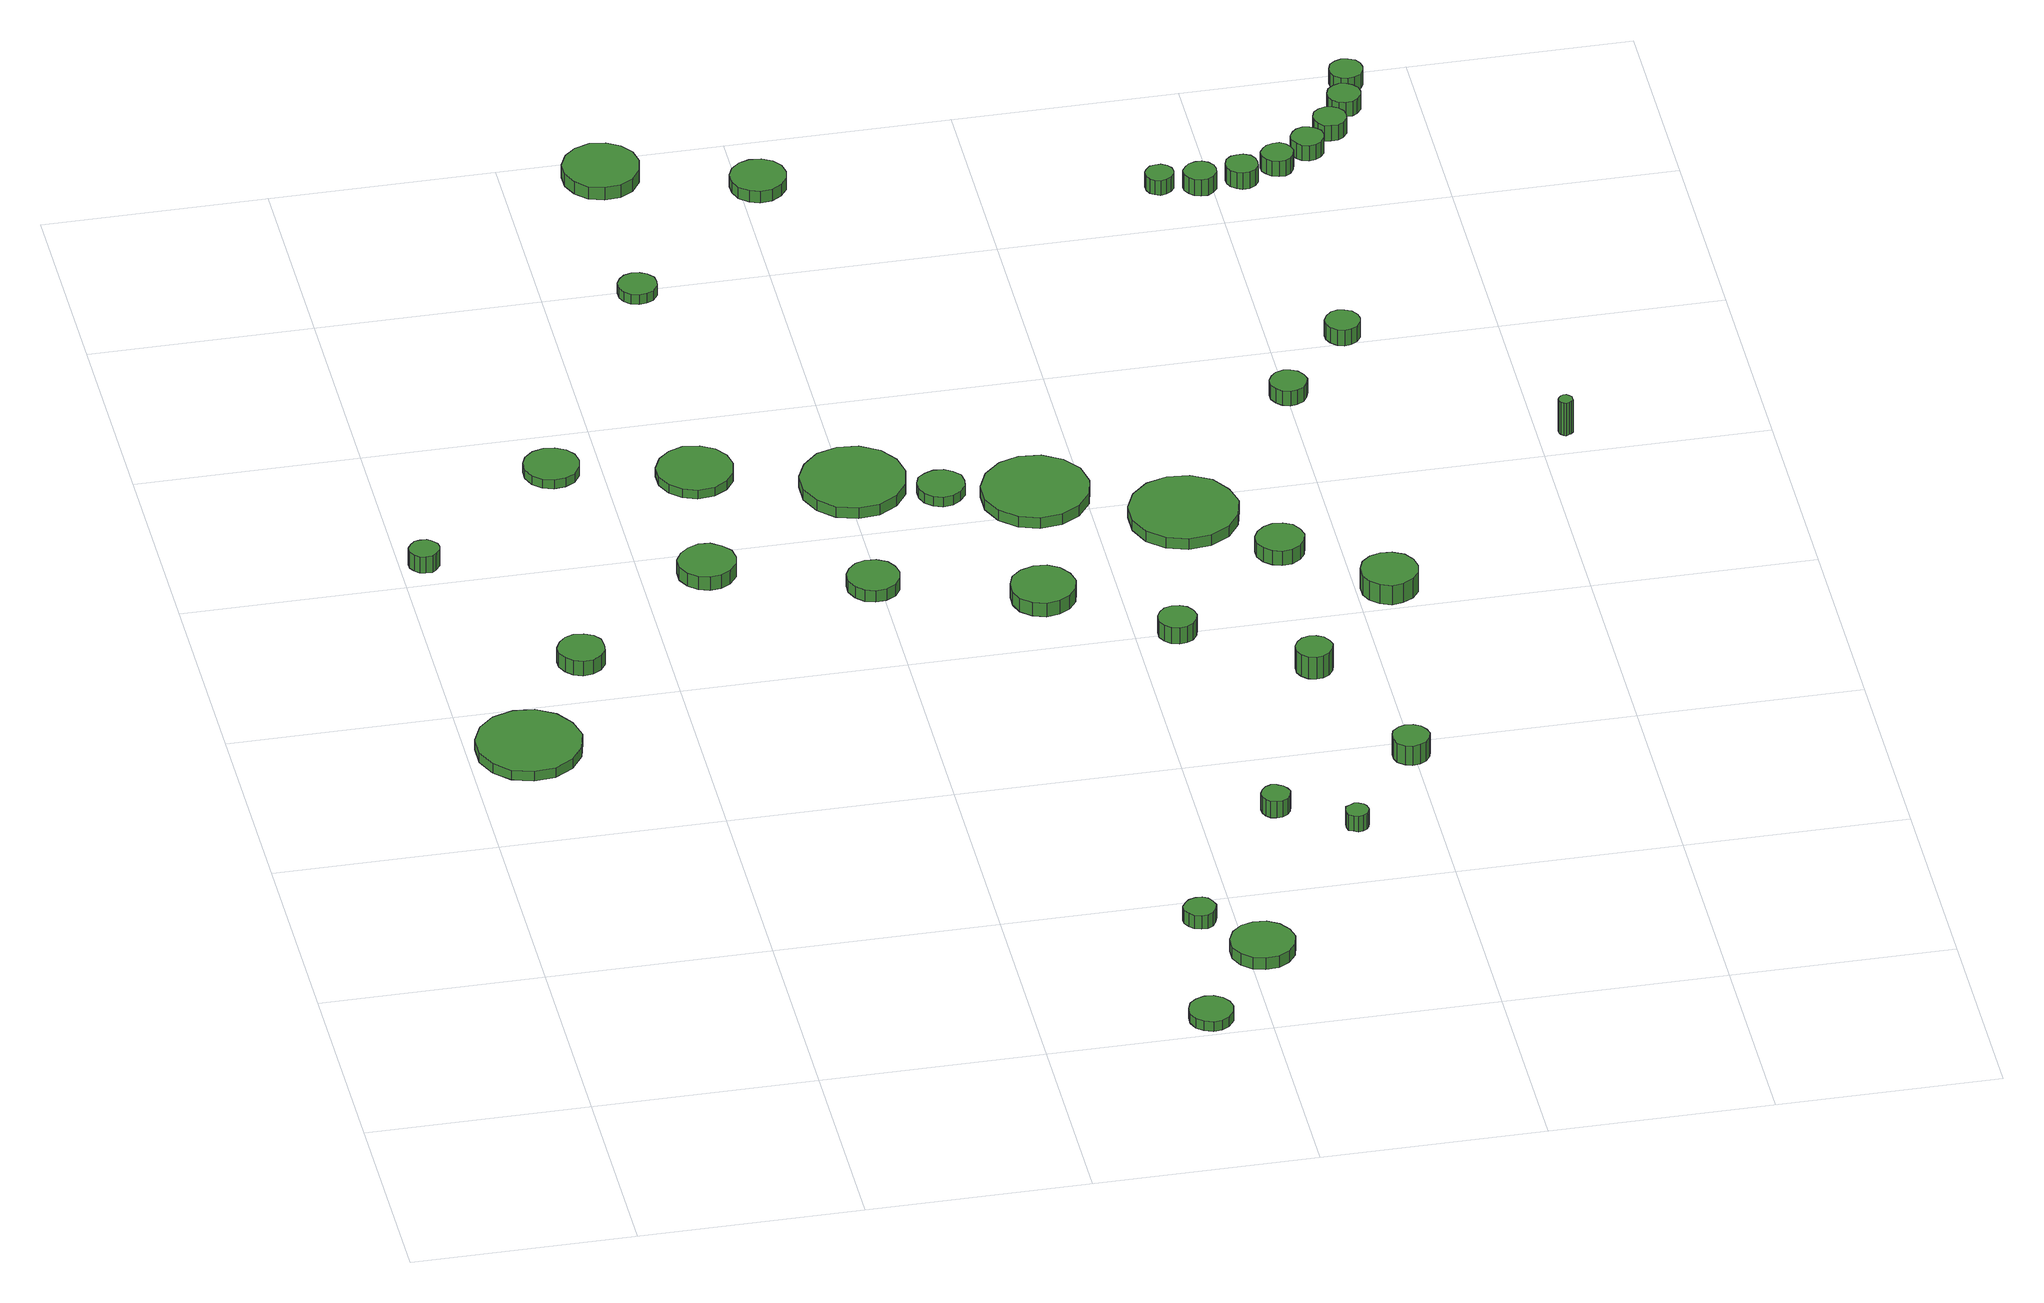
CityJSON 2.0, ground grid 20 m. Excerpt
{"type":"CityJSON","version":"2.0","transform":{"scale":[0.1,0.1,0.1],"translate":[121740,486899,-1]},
"CityObjects":{
"tree1":{"type":"SolitaryVegetationObject","attributes":{"function":"something"},"geometry":[{"type":"MultiSurface","lod":"1","boundaries":[[[0,1,2,3,4,5,6,7,8,9,10,11,12,13,14]],[[15,16,17,18,19,20,21,22,23,24,25,26,27,28,29]],[[0,29,28,1]],[[1,28,27,2]],[[2,27,26,3]],[[3,26,25,4]],[[4,25,24,5]],[[5,24,23,6]],[[6,23,22,7]],[[7,22,21,8]],[[8,21,20,9]],[[9,20,19,10]],[[10,19,18,11]],[[11,18,17,12]],[[12,17,16,13]],[[13,16,15,14]],[[14,15,29,0]]]}]},
"tree2":{"type":"SolitaryVegetationObject","attributes":{"function":"something"},"geometry":[{"type":"MultiSurface","lod":"1","boundaries":[[[30,31,32,33,34,35,36,37,38,39,40,41,42,43,44]],[[45,46,47,48,49,50,51,52,53,54,55,56,57,58,59]],[[30,59,58,31]],[[31,58,57,32]],[[32,57,56,33]],[[33,56,55,34]],[[34,55,54,35]],[[35,54,53,36]],[[36,53,52,37]],[[37,52,51,38]],[[38,51,50,39]],[[39,50,49,40]],[[40,49,48,41]],[[41,48,47,42]],[[42,47,46,43]],[[43,46,45,44]],[[44,45,59,30]]]}]},
"tree3":{"type":"SolitaryVegetationObject","attributes":{"function":"something"},"geometry":[{"type":"MultiSurface","lod":"1","boundaries":[[[60,61,62,63,64,65,66,67,68,69,70,71,72,73,74]],[[75,76,77,78,79,80,81,82,83,84,85,86,87,88,89]],[[60,89,88,61]],[[61,88,87,62]],[[62,87,86,63]],[[63,86,85,64]],[[64,85,84,65]],[[65,84,83,66]],[[66,83,82,67]],[[67,82,81,68]],[[68,81,80,69]],[[69,80,79,70]],[[70,79,78,71]],[[71,78,77,72]],[[72,77,76,73]],[[73,76,75,74]],[[74,75,89,60]]]}]},
"tree4":{"type":"SolitaryVegetationObject","attributes":{"function":"something"},"geometry":[{"type":"MultiSurface","lod":"1","boundaries":[[[90,91,92,93,94,95,96,97,98,99,100,101,102,103,104]],[[105,106,107,108,109,110,111,112,113,114,115,116,117,118,119]],[[90,119,118,91]],[[91,118,117,92]],[[92,117,116,93]],[[93,116,115,94]],[[94,115,114,95]],[[95,114,113,96]],[[96,113,112,97]],[[97,112,111,98]],[[98,111,110,99]],[[99,110,109,100]],[[100,109,108,101]],[[101,108,107,102]],[[102,107,106,103]],[[103,106,105,104]],[[104,105,119,90]]]}]},
"tree5":{"type":"SolitaryVegetationObject","attributes":{"function":"something"},"geometry":[{"type":"MultiSurface","lod":"1","boundaries":[[[120,121,122,123,124,125,126,127,128,129,130,131,132,133,134]],[[135,136,137,138,139,140,141,142,143,144,145,146,147,148,149]],[[120,149,148,121]],[[121,148,147,122]],[[122,147,146,123]],[[123,146,145,124]],[[124,145,144,125]],[[125,144,143,126]],[[126,143,142,127]],[[127,142,141,128]],[[128,141,140,129]],[[129,140,139,130]],[[130,139,138,131]],[[131,138,137,132]],[[132,137,136,133]],[[133,136,135,134]],[[134,135,149,120]]]}]},
"tree6":{"type":"SolitaryVegetationObject","attributes":{"function":"something"}},
"tree7":{"type":"SolitaryVegetationObject","attributes":{"function":"something"},"geometry":[{"type":"MultiSurface","lod":"1","boundaries":[[[150,151,152,153,154,155,156,157,158,159,160,161,162,163,164]],[[165,166,167,168,169,170,171,172,173,174,175,176,177,178,179]],[[150,179,178,151]],[[151,178,177,152]],[[152,177,176,153]],[[153,176,175,154]],[[154,175,174,155]],[[155,174,173,156]],[[156,173,172,157]],[[157,172,171,158]],[[158,171,170,159]],[[159,170,169,160]],[[160,169,168,161]],[[161,168,167,162]],[[162,167,166,163]],[[163,166,165,164]],[[164,165,179,150]]]}]},
"tree8":{"type":"SolitaryVegetationObject","attributes":{"function":"something"},"geometry":[{"type":"MultiSurface","lod":"1","boundaries":[[[180,181,182,183,184,185,186,187,188,189,190,191,192,193,194]],[[195,196,197,198,199,200,201,202,203,204,205,206,207,208,209]],[[180,209,208,181]],[[181,208,207,182]],[[182,207,206,183]],[[183,206,205,184]],[[184,205,204,185]],[[185,204,203,186]],[[186,203,202,187]],[[187,202,201,188]],[[188,201,200,189]],[[189,200,199,190]],[[190,199,198,191]],[[191,198,197,192]],[[192,197,196,193]],[[193,196,195,194]],[[194,195,209,180]]]}]},
"tree9":{"type":"SolitaryVegetationObject","attributes":{"function":"something"},"geometry":[{"type":"MultiSurface","lod":"1","boundaries":[[[210,211,212,213,214,215,216,217,218,219,220,221,222,223,224]],[[225,226,227,228,229,230,231,232,233,234,235,236,237,238,239]],[[210,239,238,211]],[[211,238,237,212]],[[212,237,236,213]],[[213,236,235,214]],[[214,235,234,215]],[[215,234,233,216]],[[216,233,232,217]],[[217,232,231,218]],[[218,231,230,219]],[[219,230,229,220]],[[220,229,228,221]],[[221,228,227,222]],[[222,227,226,223]],[[223,226,225,224]],[[224,225,239,210]]]}]},
"tree10":{"type":"SolitaryVegetationObject","attributes":{"function":"something"},"geometry":[{"type":"MultiSurface","lod":"1","boundaries":[[[240,241,242,243,244,245,246,247,248,249,250,251,252,253,254]],[[255,256,257,258,259,260,261,262,263,264,265,266,267,268,269]],[[240,269,268,241]],[[241,268,267,242]],[[242,267,266,243]],[[243,266,265,244]],[[244,265,264,245]],[[245,264,263,246]],[[246,263,262,247]],[[247,262,261,248]],[[248,261,260,249]],[[249,260,259,250]],[[250,259,258,251]],[[251,258,257,252]],[[252,257,256,253]],[[253,256,255,254]],[[254,255,269,240]]]}]},
"tree11":{"type":"SolitaryVegetationObject","attributes":{"function":"something"},"geometry":[{"type":"MultiSurface","lod":"1","boundaries":[[[270,271,272,273,274,275,276,277,278,279,280,281,282,283,284]],[[285,286,287,288,289,290,291,292,293,294,295,296,297,298,299]],[[270,299,298,271]],[[271,298,297,272]],[[272,297,296,273]],[[273,296,295,274]],[[274,295,294,275]],[[275,294,293,276]],[[276,293,292,277]],[[277,292,291,278]],[[278,291,290,279]],[[279,290,289,280]],[[280,289,288,281]],[[281,288,287,282]],[[282,287,286,283]],[[283,286,285,284]],[[284,285,299,270]]]}]},
"tree12":{"type":"SolitaryVegetationObject","attributes":{"function":"something"},"geometry":[{"type":"MultiSurface","lod":"1","boundaries":[[[300,301,302,303,304,305,306,307,308,309,310,311,312,313,314]],[[315,316,317,318,319,320,321,322,323,324,325,326,327,328,329]],[[300,329,328,301]],[[301,328,327,302]],[[302,327,326,303]],[[303,326,325,304]],[[304,325,324,305]],[[305,324,323,306]],[[306,323,322,307]],[[307,322,321,308]],[[308,321,320,309]],[[309,320,319,310]],[[310,319,318,311]],[[311,318,317,312]],[[312,317,316,313]],[[313,316,315,314]],[[314,315,329,300]]]}]},
"tree13":{"type":"SolitaryVegetationObject","attributes":{"function":"something"},"geometry":[{"type":"MultiSurface","lod":"1","boundaries":[[[330,331,332,333,334,335,336,337,338,339,340,341,342,343,344]],[[345,346,347,348,349,350,351,352,353,354,355,356,357,358,359]],[[330,359,358,331]],[[331,358,357,332]],[[332,357,356,333]],[[333,356,355,334]],[[334,355,354,335]],[[335,354,353,336]],[[336,353,352,337]],[[337,352,351,338]],[[338,351,350,339]],[[339,350,349,340]],[[340,349,348,341]],[[341,348,347,342]],[[342,347,346,343]],[[343,346,345,344]],[[344,345,359,330]]]}]},
"tree14":{"type":"SolitaryVegetationObject","attributes":{"function":"something"},"geometry":[{"type":"MultiSurface","lod":"1","boundaries":[[[360,361,362,363,364,365,366,367,368,369,370,371,372,373,374]],[[375,376,377,378,379,380,381,382,383,384,385,386,387,388,389]],[[360,389,388,361]],[[361,388,387,362]],[[362,387,386,363]],[[363,386,385,364]],[[364,385,384,365]],[[365,384,383,366]],[[366,383,382,367]],[[367,382,381,368]],[[368,381,380,369]],[[369,380,379,370]],[[370,379,378,371]],[[371,378,377,372]],[[372,377,376,373]],[[373,376,375,374]],[[374,375,389,360]]]}]},
"tree15":{"type":"SolitaryVegetationObject","attributes":{"function":"something"},"geometry":[{"type":"MultiSurface","lod":"1","boundaries":[[[390,391,392,393,394,395,396,397,398,399,400,401,402,403,404]],[[405,406,407,408,409,410,411,412,413,414,415,416,417,418,419]],[[390,419,418,391]],[[391,418,417,392]],[[392,417,416,393]],[[393,416,415,394]],[[394,415,414,395]],[[395,414,413,396]],[[396,413,412,397]],[[397,412,411,398]],[[398,411,410,399]],[[399,410,409,400]],[[400,409,408,401]],[[401,408,407,402]],[[402,407,406,403]],[[403,406,405,404]],[[404,405,419,390]]]}]},
"tree16":{"type":"SolitaryVegetationObject","attributes":{"function":"something"},"geometry":[{"type":"MultiSurface","lod":"1","boundaries":[[[420,421,422,423,424,425,426,427,428,429,430,431,432,433,434]],[[435,436,437,438,439,440,441,442,443,444,445,446,447,448,449]],[[420,449,448,421]],[[421,448,447,422]],[[422,447,446,423]],[[423,446,445,424]],[[424,445,444,425]],[[425,444,443,426]],[[426,443,442,427]],[[427,442,441,428]],[[428,441,440,429]],[[429,440,439,430]],[[430,439,438,431]],[[431,438,437,432]],[[432,437,436,433]],[[433,436,435,434]],[[434,435,449,420]]]}]},
"tree17":{"type":"SolitaryVegetationObject","attributes":{"function":"something"}},
"tree18":{"type":"SolitaryVegetationObject","attributes":{"function":"something"},"geometry":[{"type":"MultiSurface","lod":"1","boundaries":[[[450,451,452,453,454,455,456,457,458,459,460,461,462,463,464]],[[465,466,467,468,469,470,471,472,473,474,475,476,477,478,479]],[[450,479,478,451]],[[451,478,477,452]],[[452,477,476,453]],[[453,476,475,454]],[[454,475,474,455]],[[455,474,473,456]],[[456,473,472,457]],[[457,472,471,458]],[[458,471,470,459]],[[459,470,469,460]],[[460,469,468,461]],[[461,468,467,462]],[[462,467,466,463]],[[463,466,465,464]],[[464,465,479,450]]]}]},
"tree19":{"type":"SolitaryVegetationObject","attributes":{"function":"something"},"geometry":[{"type":"MultiSurface","lod":"1","boundaries":[[[480,481,482,483,484,485,486,487,488,489,490,491,492,493,494]],[[495,496,497,498,499,500,501,502,503,504,505,506,507,508,509]],[[480,509,508,481]],[[481,508,507,482]],[[482,507,506,483]],[[483,506,505,484]],[[484,505,504,485]],[[485,504,503,486]],[[486,503,502,487]],[[487,502,501,488]],[[488,501,500,489]],[[489,500,499,490]],[[490,499,498,491]],[[491,498,497,492]],[[492,497,496,493]],[[493,496,495,494]],[[494,495,509,480]]]}]},
"tree20":{"type":"SolitaryVegetationObject","attributes":{"function":"something"},"geometry":[{"type":"MultiSurface","lod":"1","boundaries":[[[510,511,512,513,514,515,516,517,518,519,520,521,522,523,524]],[[525,526,527,528,529,530,531,532,533,534,535,536,537,538,539]],[[510,539,538,511]],[[511,538,537,512]],[[512,537,536,513]],[[513,536,535,514]],[[514,535,534,515]],[[515,534,533,516]],[[516,533,532,517]],[[517,532,531,518]],[[518,531,530,519]],[[519,530,529,520]],[[520,529,528,521]],[[521,528,527,522]],[[522,527,526,523]],[[523,526,525,524]],[[524,525,539,510]]]}]},
"tree21":{"type":"SolitaryVegetationObject","attributes":{"function":"something"},"geometry":[{"type":"MultiSurface","lod":"1","boundaries":[[[540,541,542,543,544,545,546,547,548,549,550,551,552,553,554]],[[555,556,557,558,559,560,561,562,563,564,565,566,567,568,569]],[[540,569,568,541]],[[541,568,567,542]],[[542,567,566,543]],[[543,566,565,544]],[[544,565,564,545]],[[545,564,563,546]],[[546,563,562,547]],[[547,562,561,548]],[[548,561,560,549]],[[549,560,559,550]],[[550,559,558,551]],[[551,558,557,552]],[[552,557,556,553]],[[553,556,555,554]],[[554,555,569,540]]]}]},
"tree22":{"type":"SolitaryVegetationObject","attributes":{"function":"something"},"geometry":[{"type":"MultiSurface","lod":"1","boundaries":[[[570,571,572,573,574,575,576,577,578,579,580,581,582,583,584]],[[585,586,587,588,589,590,591,592,593,594,595,596,597,598,599]],[[570,599,598,571]],[[571,598,597,572]],[[572,597,596,573]],[[573,596,595,574]],[[574,595,594,575]],[[575,594,593,576]],[[576,593,592,577]],[[577,592,591,578]],[[578,591,590,579]],[[579,590,589,580]],[[580,589,588,581]],[[581,588,587,582]],[[582,587,586,583]],[[583,586,585,584]],[[584,585,599,570]]]}]},
"tree23":{"type":"SolitaryVegetationObject","attributes":{"function":"something"},"geometry":[{"type":"MultiSurface","lod":"1","boundaries":[[[600,601,602,603,604,605,606,607,608,609,610,611,612,613,614]],[[615,616,617,618,619,620,621,622,623,624,625,626,627,628,629]],[[600,629,628,601]],[[601,628,627,602]],[[602,627,626,603]],[[603,626,625,604]],[[604,625,624,605]],[[605,624,623,606]],[[606,623,622,607]],[[607,622,621,608]],[[608,621,620,609]],[[609,620,619,610]],[[610,619,618,611]],[[611,618,617,612]],[[612,617,616,613]],[[613,616,615,614]],[[614,615,629,600]]]}]},
"tree24":{"type":"SolitaryVegetationObject","attributes":{"function":"something"},"geometry":[{"type":"MultiSurface","lod":"1","boundaries":[[[630,631,632,633,634,635,636,637,638,639,640,641,642,643,644]],[[645,646,647,648,649,650,651,652,653,654,655,656,657,658,659]],[[630,659,658,631]],[[631,658,657,632]],[[632,657,656,633]],[[633,656,655,634]],[[634,655,654,635]],[[635,654,653,636]],[[636,653,652,637]],[[637,652,651,638]],[[638,651,650,639]],[[639,650,649,640]],[[640,649,648,641]],[[641,648,647,642]],[[642,647,646,643]],[[643,646,645,644]],[[644,645,659,630]]]}]},
"tree25":{"type":"SolitaryVegetationObject","attributes":{"function":"something"},"geometry":[{"type":"MultiSurface","lod":"1","boundaries":[[[660,661,662,663,664,665,666,667,668,669,670,671,672,673,674]],[[675,676,677,678,679,680,681,682,683,684,685,686,687,688,689]],[[660,689,688,661]],[[661,688,687,662]],[[662,687,686,663]],[[663,686,685,664]],[[664,685,684,665]],[[665,684,683,666]],[[666,683,682,667]],[[667,682,681,668]],[[668,681,680,669]],[[669,680,679,670]],[[670,679,678,671]],[[671,678,677,672]],[[672,677,676,673]],[[673,676,675,674]],[[674,675,689,660]]]}]},
"tree26":{"type":"SolitaryVegetationObject","attributes":{"function":"something"},"geometry":[{"type":"MultiSurface","lod":"1","boundaries":[[[690,691,692,693,694,695,696,697,698,699,700,701,702,703,704]],[[705,706,707,708,709,710,711,712,713,714,715,716,717,718,719]],[[690,719,718,691]],[[691,718,717,692]],[[692,717,716,693]],[[693,716,715,694]],[[694,715,714,695]],[[695,714,713,696]],[[696,713,712,697]],[[697,712,711,698]],[[698,711,710,699]],[[699,710,709,700]],[[700,709,708,701]],[[701,708,707,702]],[[702,707,706,703]],[[703,706,705,704]],[[704,705,719,690]]]}]},
"tree27":{"type":"SolitaryVegetationObject","attributes":{"function":"something"},"geometry":[{"type":"MultiSurface","lod":"1","boundaries":[[[720,721,722,723,724,725,726,727,728,729,730,731,732,733,734]],[[735,736,737,738,739,740,741,742,743,744,745,746,747,748,749]],[[720,749,748,721]],[[721,748,747,722]],[[722,747,746,723]],[[723,746,745,724]],[[724,745,744,725]],[[725,744,743,726]],[[726,743,742,727]],[[727,742,741,728]],[[728,741,740,729]],[[729,740,739,730]],[[730,739,738,731]],[[731,738,737,732]],[[732,737,736,733]],[[733,736,735,734]],[[734,735,749,720]]]}]},
"tree28":{"type":"SolitaryVegetationObject","attributes":{"function":"something"},"geometry":[{"type":"MultiSurface","lod":"1","boundaries":[[[750,751,752,753,754,755,756,757,758,759,760,761,762,763,764]],[[765,766,767,768,769,770,771,772,773,774,775,776,777,778,779]],[[750,779,778,751]],[[751,778,777,752]],[[752,777,776,753]],[[753,776,775,754]],[[754,775,774,755]],[[755,774,773,756]],[[756,773,772,757]],[[757,772,771,758]],[[758,771,770,759]],[[759,770,769,760]],[[760,769,768,761]],[[761,768,767,762]],[[762,767,766,763]],[[763,766,765,764]],[[764,765,779,750]]]}]},
"tree29":{"type":"SolitaryVegetationObject","attributes":{"function":"something"},"geometry":[{"type":"MultiSurface","lod":"1","boundaries":[[[780,781,782,783,784,785,786,787,788,789,790,791,792,793,794]],[[795,796,797,798,799,800,801,802,803,804,805,806,807,808,809]],[[780,809,808,781]],[[781,808,807,782]],[[782,807,806,783]],[[783,806,805,784]],[[784,805,804,785]],[[785,804,803,786]],[[786,803,802,787]],[[787,802,801,788]],[[788,801,800,789]],[[789,800,799,790]],[[790,799,798,791]],[[791,798,797,792]],[[792,797,796,793]],[[793,796,795,794]],[[794,795,809,780]]]}]},
"tree30":{"type":"SolitaryVegetationObject","attributes":{"function":"something"},"geometry":[{"type":"MultiSurface","lod":"1","boundaries":[[[810,811,812,813,814,815,816,817,818,819,820,821,822,823,824]],[[825,826,827,828,829,830,831,832,833,834,835,836,837,838,839]],[[810,839,838,811]],[[811,838,837,812]],[[812,837,836,813]],[[813,836,835,814]],[[814,835,834,815]],[[815,834,833,816]],[[816,833,832,817]],[[817,832,831,818]],[[818,831,830,819]],[[819,830,829,820]],[[820,829,828,821]],[[821,828,827,822]],[[822,827,826,823]],[[823,826,825,824]],[[824,825,839,810]]]}]},
"tree31":{"type":"SolitaryVegetationObject","attributes":{"function":"something"},"geometry":[{"type":"MultiSurface","lod":"1","boundaries":[[[840,841,842,843,844,845,846,847,848,849,850,851,852,853,854]],[[855,856,857,858,859,860,861,862,863,864,865,866,867,868,869]],[[840,869,868,841]],[[841,868,867,842]],[[842,867,866,843]],[[843,866,865,844]],[[844,865,864,845]],[[845,864,863,846]],[[846,863,862,847]],[[847,862,861,848]],[[848,861,860,849]],[[849,860,859,850]],[[850,859,858,851]],[[851,858,857,852]],[[852,857,856,853]],[[853,856,855,854]],[[854,855,869,840]]]}]},
"tree32":{"type":"SolitaryVegetationObject","attributes":{"function":"something"}},
"tree33":{"type":"SolitaryVegetationObject","attributes":{"function":"something"},"geometry":[{"type":"MultiSurface","lod":"1","boundaries":[[[870,871,872,873,874,875,876,877,878,879,880,881,882,883,884]],[[885,886,887,888,889,890,891,892,893,894,895,896,897,898,899]],[[870,899,898,871]],[[871,898,897,872]],[[872,897,896,873]],[[873,896,895,874]],[[874,895,894,875]],[[875,894,893,876]],[[876,893,892,877]],[[877,892,891,878]],[[878,891,890,879]],[[879,890,889,880]],[[880,889,888,881]],[[881,888,887,882]],[[882,887,886,883]],[[883,886,885,884]],[[884,885,899,870]]]}]},
"tree34":{"type":"SolitaryVegetationObject","attributes":{"function":"something"},"geometry":[{"type":"MultiSurface","lod":"1","boundaries":[[[900,901,902,903,904,905,906,907,908,909,910,911,912,913,914]],[[915,916,917,918,919,920,921,922,923,924,925,926,927,928,929]],[[900,929,928,901]],[[901,928,927,902]],[[902,927,926,903]],[[903,926,925,904]],[[904,925,924,905]],[[905,924,923,906]],[[906,923,922,907]],[[907,922,921,908]],[[908,921,920,909]],[[909,920,919,910]],[[910,919,918,911]],[[911,918,917,912]],[[912,917,916,913]],[[913,916,915,914]],[[914,915,929,900]]]}]},
"tree35":{"type":"SolitaryVegetationObject","attributes":{"function":"something"},"geometry":[{"type":"MultiSurface","lod":"1","boundaries":[[[930,931,932,933,934,935,936,937,938,939,940,941,942,943,944]],[[945,946,947,948,949,950,951,952,953,954,955,956,957,958,959]],[[930,959,958,931]],[[931,958,957,932]],[[932,957,956,933]],[[933,956,955,934]],[[934,955,954,935]],[[935,954,953,936]],[[936,953,952,937]],[[937,952,951,938]],[[938,951,950,939]],[[939,950,949,940]],[[940,949,948,941]],[[941,948,947,942]],[[942,947,946,943]],[[943,946,945,944]],[[944,945,959,930]]]}]},
"tree36":{"type":"SolitaryVegetationObject","attributes":{"function":"something"},"geometry":[{"type":"MultiSurface","lod":"1","boundaries":[[[960,961,962,963,964,965,966,967,968,969,970,971,972,973,974]],[[975,976,977,978,979,980,981,982,983,984,985,986,987,988,989]],[[960,989,988,961]],[[961,988,987,962]],[[962,987,986,963]],[[963,986,985,964]],[[964,985,984,965]],[[965,984,983,966]],[[966,983,982,967]],[[967,982,981,968]],[[968,981,980,969]],[[969,980,979,970]],[[970,979,978,971]],[[971,978,977,972]],[[972,977,976,973]],[[973,976,975,974]],[[974,975,989,960]]]}]},
"tree37":{"type":"SolitaryVegetationObject","attributes":{"function":"something"},"geometry":[{"type":"MultiSurface","lod":"1","boundaries":[[[990,991,992,993,994,995,996,997,998,999,1000,1001,1002,1003,1004]],[[1005,1006,1007,1008,1009,1010,1011,1012,1013,1014,1015,1016,1017,1018,1019]],[[990,1019,1018,991]],[[991,1018,1017,992]],[[992,1017,1016,993]],[[993,1016,1015,994]],[[994,1015,1014,995]],[[995,1014,1013,996]],[[996,1013,1012,997]],[[997,1012,1011,998]],[[998,1011,1010,999]],[[999,1010,1009,1000]],[[1000,1009,1008,1001]],[[1001,1008,1007,1002]],[[1002,1007,1006,1003]],[[1003,1006,1005,1004]],[[1004,1005,1019,990]]]}]},
"tree38":{"type":"SolitaryVegetationObject","attributes":{"function":"something"},"geometry":[{"type":"MultiSurface","lod":"1","boundaries":[[[1020,1021,1022,1023,1024,1025,1026,1027,1028,1029,1030,1031,1032,1033,1034]],[[1035,1036,1037,1038,1039,1040,1041,1042,1043,1044,1045,1046,1047,1048,1049]],[[1020,1049,1048,1021]],[[1021,1048,1047,1022]],[[1022,1047,1046,1023]],[[1023,1046,1045,1024]],[[1024,1045,1044,1025]],[[1025,1044,1043,1026]],[[1026,1043,1042,1027]],[[1027,1042,1041,1028]],[[1028,1041,1040,1029]],[[1029,1040,1039,1030]],[[1030,1039,1038,1031]],[[1031,1038,1037,1032]],[[1032,1037,1036,1033]],[[1033,1036,1035,1034]],[[1034,1035,1049,1020]]]}]},
"tree39":{"type":"SolitaryVegetationObject","attributes":{"function":"something"},"geometry":[{"type":"MultiSurface","lod":"1","boundaries":[[[1050,1051,1052,1053,1054,1055,1056,1057,1058,1059,1060,1061,1062,1063,1064]],[[1065,1066,1067,1068,1069,1070,1071,1072,1073,1074,1075,1076,1077,1078,1079]],[[1050,1079,1078,1051]],[[1051,1078,1077,1052]],[[1052,1077,1076,1053]],[[1053,1076,1075,1054]],[[1054,1075,1074,1055]],[[1055,1074,1073,1056]],[[1056,1073,1072,1057]],[[1057,1072,1071,1058]],[[1058,1071,1070,1059]],[[1059,1070,1069,1060]],[[1060,1069,1068,1061]],[[1061,1068,1067,1062]],[[1062,1067,1066,1063]],[[1063,1066,1065,1064]],[[1064,1065,1079,1050]]]}]}
},
"vertices":[
[101,536,16],[96,555,16],[85,571,16],[68,581,16],[49,583,16],[30,577,16],[16,564,16],[8,546,16],[8,526,16],[16,508,16],[30,495,16],[49,489,16],[68,491,16],[85,501,16],[96,517,16],[96,517,6],[85,501,6],[68,491,6],[49,489,6],[30,495,6],[16,508,6],[8,526,6],[8,546,6],[16,564,6],[30,577,6],[49,583,6],[68,581,6],[85,571,6],[96,555,6],[101,536,6],
[35,830,22],[34,835,22],[30,840,22],[26,843,22],[20,843,22],[15,842,22],[11,838,22],[8,833,22],[8,827,22],[11,822,22],[15,818,22],[20,817,22],[26,817,22],[30,820,22],[34,825,22],[34,825,5],[30,820,5],[26,817,5],[20,817,5],[15,818,5],[11,822,5],[8,827,5],[8,833,5],[11,838,5],[15,842,5],[20,843,5],[26,843,5],[30,840,5],[34,835,5],[35,830,5],
[145,659,20],[144,668,20],[139,675,20],[131,679,20],[122,680,20],[114,677,20],[108,671,20],[104,663,20],[104,655,20],[108,647,20],[114,641,20],[122,638,20],[131,639,20],[139,644,20],[144,651,20],[144,651,5],[139,644,5],[131,639,5],[122,638,5],[114,641,5],[108,647,5],[104,655,5],[104,663,5],[108,671,5],[114,677,5],[122,680,5],[131,679,5],[139,675,5],[144,668,5],[145,659,5],
[181,945,14],[179,955,14],[173,963,14],[164,968,14],[154,969,14],[144,966,14],[136,959,14],[132,950,14],[132,940,14],[136,930,14],[144,923,14],[154,920,14],[164,921,14],[173,926,14],[179,935,14],[179,935,5],[173,926,5],[164,921,5],[154,920,5],[144,923,5],[136,930,5],[132,940,5],[132,950,5],[136,959,5],[144,966,5],[154,969,5],[164,968,5],[173,963,5],[179,955,5],[181,945,5],
[283,768,19],[281,779,19],[274,787,19],[265,793,19],[255,794,19],[245,790,19],[237,783,19],[232,774,19],[232,763,19],[237,753,19],[245,746,19],[255,743,19],[265,744,19],[274,749,19],[281,758,19],[281,758,5],[274,749,5],[265,744,5],[255,743,5],[245,746,5],[237,753,5],[232,763,5],[232,774,5],[237,783,5],[245,790,5],[255,794,5],[265,793,5],[274,787,5],[281,779,5],[283,768,5],
[310,914,14],[307,928,14],[299,939,14],[287,946,14],[272,948,14],[259,943,14],[249,934,14],[243,921,14],[243,907,14],[249,894,14],[259,885,14],[272,880,14],[287,882,14],[299,889,14],[307,900,14],[307,900,5],[299,889,5],[287,882,5],[272,880,5],[259,885,5],[249,894,5],[243,907,5],[243,921,5],[249,934,5],[259,943,5],[272,948,5],[287,946,5],[299,939,5],[307,928,5],[310,914,5],
[569,22,16],[567,30,16],[562,37,16],[555,41,16],[547,42,16],[539,39,16],[533,34,16],[530,26,16],[530,18,16],[533,10,16],[539,5,16],[547,2,16],[555,3,16],[562,7,16],[567,14,16],[567,14,6],[562,7,6],[555,3,6],[547,2,6],[539,5,6],[533,10,6],[530,18,6],[530,26,6],[533,34,6],[539,39,6],[547,42,6],[555,41,6],[562,37,6],[567,30,6],[569,22,6],
[417,721,17],[415,730,17],[410,738,17],[401,743,17],[391,744,17],[382,741,17],[375,734,17],[371,726,17],[371,716,17],[375,707,17],[382,700,17],[391,697,17],[401,698,17],[410,703,17],[415,711,17],[415,711,5],[410,703,5],[401,698,5],[391,697,5],[382,700,5],[375,707,5],[371,716,5],[371,726,5],[375,734,5],[382,741,5],[391,744,5],[401,743,5],[410,738,5],[415,730,5],[417,721,5],
[584,171,19],[582,177,19],[579,182,19],[574,185,19],[568,185,19],[562,183,19],[558,179,19],[555,174,19],[555,168,19],[558,163,19],[562,159,19],[568,157,19],[574,157,19],[579,160,19],[582,165,19],[582,165,5],[579,160,5],[574,157,5],[568,157,5],[562,159,5],[558,163,5],[555,168,5],[555,174,5],[558,179,5],[562,183,5],[568,185,5],[574,185,5],[579,182,5],[582,177,5],[584,171,5],
[299,1191,18],[298,1198,18],[293,1204,18],[287,1207,18],[280,1208,18],[273,1206,18],[268,1201,18],[265,1195,18],[265,1187,18],[268,1181,18],[273,1176,18],[280,1174,18],[287,1175,18],[293,1178,18],[298,1184,18],[298,1184,8],[293,1178,8],[287,1175,8],[280,1174,8],[273,1176,8],[268,1181,8],[265,1187,8],[265,1195,8],[268,1201,8],[273,1206,8],[280,1208,8],[287,1207,8],[293,1204,8],[298,1198,8],[299,1191,8],
[642,114,17],[639,125,17],[632,135,17],[622,141,17],[610,142,17],[599,139,17],[590,131,17],[585,120,17],[585,108,17],[590,97,17],[599,89,17],[610,86,17],[622,87,17],[632,93,17],[639,102,17],[639,102,5],[632,93,5],[622,87,5],[610,86,5],[599,89,5],[590,97,5],[585,108,5],[585,120,5],[590,131,5],[599,139,5],[610,142,5],[622,141,5],[632,135,5],[639,125,5],[642,114,5],
[453,872,15],[449,891,15],[438,907,15],[421,917,15],[402,919,15],[383,913,15],[369,899,15],[361,882,15],[361,862,15],[369,844,15],[383,831,15],[402,825,15],[421,827,15],[438,837,15],[449,853,15],[449,853,4],[438,837,4],[421,827,4],[402,825,4],[383,831,4],[369,844,4],[361,862,4],[361,882,4],[369,899,4],[383,913,4],[402,919,4],[421,917,4],[438,907,4],[449,891,4],[453,872,4],
[319,1366,23],[316,1380,23],[308,1391,23],[296,1398,23],[282,1400,23],[268,1395,23],[258,1386,23],[252,1373,23],[252,1359,23],[258,1346,23],[268,1336,23],[282,1332,23],[296,1333,23],[308,1340,23],[316,1352,23],[316,1352,10],[308,1340,10],[296,1333,10],[282,1332,10],[268,1336,10],[258,1346,10],[252,1359,10],[252,1373,10],[258,1386,10],[268,1395,10],[282,1400,10],[296,1398,10],[308,1391,10],[316,1380,10],[319,1366,10],
[500,849,14],[499,858,14],[493,865,14],[486,869,14],[477,870,14],[469,867,14],[462,862,14],[459,854,14],[459,845,14],[462,837,14],[469,831,14],[477,828,14],[486,829,14],[493,834,14],[499,841,14],[499,841,4],[493,834,4],[486,829,4],[477,828,4],[469,831,4],[462,837,4],[459,845,4],[459,854,4],[462,862,4],[469,867,4],[477,870,4],[486,869,4],[493,865,4],[499,858,4],[500,849,4],
[563,675,19],[560,687,19],[553,697,19],[543,703,19],[531,704,19],[519,700,19],[510,692,19],[506,681,19],[506,669,19],[510,658,19],[519,650,19],[531,646,19],[543,648,19],[553,654,19],[560,663,19],[560,663,5],[553,654,5],[543,648,5],[531,646,5],[519,650,5],[510,658,5],[506,669,5],[506,681,5],[510,692,5],[519,700,5],[531,704,5],[543,703,5],[553,697,5],[560,687,5],[563,675,5],
[680,322,22],[678,327,22],[675,331,22],[670,334,22],[665,335,22],[660,333,22],[656,329,22],[654,324,22],[654,319,22],[656,314,22],[660,310,22],[665,309,22],[670,309,22],[675,312,22],[678,316,22],[678,316,5],[675,312,5],[670,309,5],[665,309,5],[660,310,5],[656,314,5],[654,319,5],[654,324,5],[656,329,5],[660,333,5],[665,335,5],[670,334,5],[675,331,5],[678,327,5],[680,322,5],
[605,825,16],[601,845,16],[589,861,16],[572,871,16],[552,873,16],[534,867,16],[519,853,16],[511,835,16],[511,815,16],[519,797,16],[534,784,16],[552,778,16],[572,780,16],[589,790,16],[601,806,16],[601,806,5],[589,790,5],[572,780,5],[552,778,5],[534,784,5],[519,797,5],[511,815,5],[511,835,5],[519,853,5],[534,867,5],[552,873,5],[572,871,5],[589,861,5],[601,845,5],[605,825,5],
[440,1326,22],[438,1336,22],[432,1344,22],[423,1349,22],[412,1350,22],[403,1347,22],[395,1340,22],[391,1331,22],[391,1321,22],[395,1311,22],[403,1304,22],[412,1301,22],[423,1302,22],[432,1308,22],[438,1316,22],[438,1316,10],[432,1308,10],[423,1302,10],[412,1301,10],[403,1304,10],[395,1311,10],[391,1321,10],[391,1331,10],[395,1340,10],[403,1347,10],[412,1350,10],[423,1349,10],[432,1344,10],[438,1336,10],[440,1326,10],
[741,284,21],[740,289,21],[738,292,21],[734,294,21],[730,295,21],[726,293,21],[722,291,21],[721,287,21],[721,282,21],[722,278,21],[726,276,21],[730,274,21],[734,275,21],[738,277,21],[740,280,21],[740,280,5],[738,277,5],[734,275,5],[730,274,5],[726,276,5],[722,278,5],[721,282,5],[721,287,5],[722,291,5],[726,293,5],[730,295,5],[734,294,5],[738,292,5],[740,289,5],[741,284,5],
[654,600,22],[652,607,22],[648,613,22],[642,616,22],[635,617,22],[628,615,22],[623,610,22],[620,604,22],[620,596,22],[623,590,22],[628,585,22],[635,583,22],[642,584,22],[648,587,22],[652,593,22],[652,593,5],[648,587,5],[642,584,5],[635,583,5],[628,585,5],[623,590,5],[620,596,5],[620,604,5],[623,610,5],[628,615,5],[635,617,5],[642,616,5],[648,613,5],[652,607,5],[654,600,5],
[758,523,29],[756,529,29],[752,535,29],[746,538,29],[740,539,29],[733,537,29],[728,532,29],[725,526,29],[725,519,29],[728,513,29],[733,508,29],[740,506,29],[746,507,29],[752,510,29],[756,516,29],[756,516,6],[752,510,6],[746,507,6],[740,506,6],[733,508,6],[728,513,6],[725,519,6],[725,526,6],[728,532,6],[733,537,6],[740,539,6],[746,538,6],[752,535,6],[756,529,6],[758,523,6],
[725,768,17],[720,787,17],[709,804,17],[691,814,17],[671,816,17],[652,810,17],[637,796,17],[629,778,17],[629,758,17],[637,739,17],[652,726,17],[671,720,17],[691,722,17],[709,732,17],[720,748,17],[720,748,6],[709,732,6],[691,722,6],[671,720,6],[652,726,6],[637,739,6],[629,758,6],[629,778,6],[637,796,6],[652,810,6],[671,816,6],[691,814,6],[709,804,6],[720,787,6],[725,768,6],
[814,379,26],[812,385,26],[808,391,26],[802,394,26],[795,395,26],[789,393,26],[783,388,26],[781,382,26],[781,375,26],[783,369,26],[789,364,26],[795,362,26],[802,363,26],[808,366,26],[812,372,26],[812,372,6],[808,366,6],[802,363,6],[795,362,6],[789,364,6],[783,369,6],[781,375,6],[781,382,6],[783,388,6],[789,393,6],[795,395,6],[802,394,6],[808,391,6],[812,385,6],[814,379,6],
[769,702,21],[767,710,21],[762,718,21],[754,722,21],[745,723,21],[737,720,21],[730,714,21],[726,706,21],[726,697,21],[730,689,21],[737,683,21],[745,680,21],[754,681,21],[762,686,21],[767,693,21],[767,693,6],[762,686,6],[754,681,6],[745,680,6],[737,683,6],[730,689,6],[726,697,6],[726,706,6],[730,714,6],[737,720,6],[745,723,6],[754,722,6],[762,718,6],[767,710,6],[769,702,6],
[854,629,26],[852,639,26],[846,648,26],[836,653,26],[826,654,26],[816,651,26],[808,644,26],[804,634,26],[804,623,26],[808,614,26],[816,607,26],[826,603,26],[836,605,26],[846,610,26],[852,618,26],[852,618,6],[846,610,6],[836,605,6],[826,603,6],[816,607,6],[808,614,6],[804,623,6],[804,634,6],[808,644,6],[816,651,6],[826,654,6],[836,653,6],[846,648,6],[852,639,6],[854,629,6],
[818,930,22],[816,937,22],[812,943,22],[806,946,22],[800,947,22],[793,945,22],[788,940,22],[785,934,22],[785,927,22],[788,921,22],[793,916,22],[800,914,22],[806,915,22],[812,918,22],[816,924,22],[816,924,7],[812,918,7],[806,915,7],[800,914,7],[793,916,7],[788,921,7],[785,927,7],[785,934,7],[788,940,7],[793,945,7],[800,947,7],[806,946,7],[812,943,7],[816,937,7],[818,930,7],
[767,1258,24],[766,1263,24],[763,1267,24],[758,1270,24],[753,1270,24],[748,1269,24],[744,1265,24],[742,1261,24],[742,1255,24],[744,1250,24],[748,1247,24],[753,1245,24],[758,1246,24],[763,1249,24],[766,1253,24],[766,1253,9],[763,1249,9],[758,1246,9],[753,1245,9],[748,1247,9],[744,1250,9],[742,1255,9],[742,1261,9],[744,1265,9],[748,1269,9],[753,1270,9],[758,1270,9],[763,1267,9],[766,1263,9],[767,1258,9],
[803,1251,26],[802,1257,26],[798,1262,26],[793,1265,26],[787,1265,26],[781,1263,26],[777,1259,26],[774,1254,26],[774,1248,26],[777,1243,26],[781,1239,26],[787,1237,26],[793,1237,26],[798,1240,26],[802,1245,26],[802,1245,9],[798,1240,9],[793,1237,9],[787,1237,9],[781,1239,9],[777,1243,9],[774,1248,9],[774,1254,9],[777,1259,9],[781,1263,9],[787,1265,9],[793,1265,9],[798,1262,9],[802,1257,9],[803,1251,9],
[880,1008,24],[879,1014,24],[875,1020,24],[869,1023,24],[863,1024,24],[857,1022,24],[852,1017,24],[849,1011,24],[849,1005,24],[852,999,24],[857,994,24],[863,992,24],[869,993,24],[875,996,24],[879,1002,24],[879,1002,8],[875,996,8],[869,993,8],[863,992,8],[857,994,8],[852,999,8],[849,1005,8],[849,1011,8],[852,1017,8],[857,1022,8],[863,1024,8],[869,1023,8],[875,1020,8],[879,1014,8],[880,1008,8],
[840,1254,26],[839,1260,26],[836,1265,26],[830,1268,26],[824,1268,26],[819,1267,26],[814,1263,26],[812,1257,26],[812,1251,26],[814,1246,26],[819,1242,26],[824,1240,26],[830,1240,26],[836,1243,26],[839,1248,26],[839,1248,9],[836,1243,9],[830,1240,9],[824,1240,9],[819,1242,9],[814,1246,9],[812,1251,9],[812,1257,9],[814,1263,9],[819,1267,9],[824,1268,9],[830,1268,9],[836,1265,9],[839,1260,9],[840,1254,9],
[874,1265,26],[872,1271,26],[869,1276,26],[864,1279,26],[858,1279,26],[852,1277,26],[848,1273,26],[845,1268,26],[845,1262,26],[848,1257,26],[852,1253,26],[858,1251,26],[864,1251,26],[869,1254,26],[872,1259,26],[872,1259,10],[869,1254,10],[864,1251,10],[858,1251,10],[852,1253,10],[848,1257,10],[845,1262,10],[845,1268,10],[848,1273,10],[852,1277,10],[858,1279,10],[864,1279,10],[869,1276,10],[872,1271,10],[874,1265,10],
[1030,828,42],[1030,830,42],[1028,832,42],[1026,834,42],[1023,834,42],[1021,833,42],[1019,831,42],[1018,829,42],[1018,826,42],[1019,824,42],[1021,822,42],[1023,821,42],[1026,822,42],[1028,823,42],[1030,825,42],[1030,825,8],[1028,823,8],[1026,822,8],[1023,821,8],[1021,822,8],[1019,824,8],[1018,826,8],[1018,829,8],[1019,831,8],[1021,833,8],[1023,834,8],[1026,834,8],[1028,832,8],[1030,830,8],[1030,828,8],
[904,1284,26],[903,1290,26],[899,1294,26],[894,1297,26],[888,1298,26],[882,1296,26],[878,1292,26],[875,1287,26],[875,1281,26],[878,1275,26],[882,1271,26],[888,1269,26],[894,1270,26],[899,1273,26],[903,1278,26],[903,1278,10],[899,1273,10],[894,1270,10],[888,1269,10],[882,1271,10],[878,1275,10],[875,1281,10],[875,1287,10],[878,1292,10],[882,1296,10],[888,1298,10],[894,1297,10],[899,1294,10],[903,1290,10],[904,1284,10],
[929,1309,26],[928,1315,26],[924,1320,26],[919,1323,26],[913,1324,26],[907,1322,26],[902,1318,26],[900,1312,26],[900,1306,26],[902,1301,26],[907,1296,26],[913,1295,26],[919,1295,26],[924,1298,26],[928,1303,26],[928,1303,10],[924,1298,10],[919,1295,10],[913,1295,10],[907,1296,10],[902,1301,10],[900,1306,10],[900,1312,10],[902,1318,10],[907,1322,10],[913,1324,10],[919,1323,10],[924,1320,10],[928,1315,10],[929,1309,10],
[948,1341,26],[947,1347,26],[943,1352,26],[938,1355,26],[932,1356,26],[926,1354,26],[921,1350,26],[919,1344,26],[919,1338,26],[921,1333,26],[926,1328,26],[932,1327,26],[938,1327,26],[943,1330,26],[947,1335,26],[947,1335,11],[943,1330,11],[938,1327,11],[932,1327,11],[926,1328,11],[921,1333,11],[919,1338,11],[919,1344,11],[921,1350,11],[926,1354,11],[932,1356,11],[938,1355,11],[943,1352,11],[947,1347,11],[948,1341,11],
[957,1377,26],[956,1383,26],[953,1388,26],[947,1391,26],[941,1392,26],[935,1390,26],[930,1386,26],[928,1380,26],[928,1374,26],[930,1368,26],[935,1364,26],[941,1362,26],[947,1363,26],[953,1366,26],[956,1371,26],[956,1371,11],[953,1366,11],[947,1363,11],[941,1362,11],[935,1364,11],[930,1368,11],[928,1374,11],[928,1380,11],[930,1386,11],[935,1390,11],[941,1392,11],[947,1391,11],[953,1388,11],[956,1383,11],[957,1377,11]
]}
